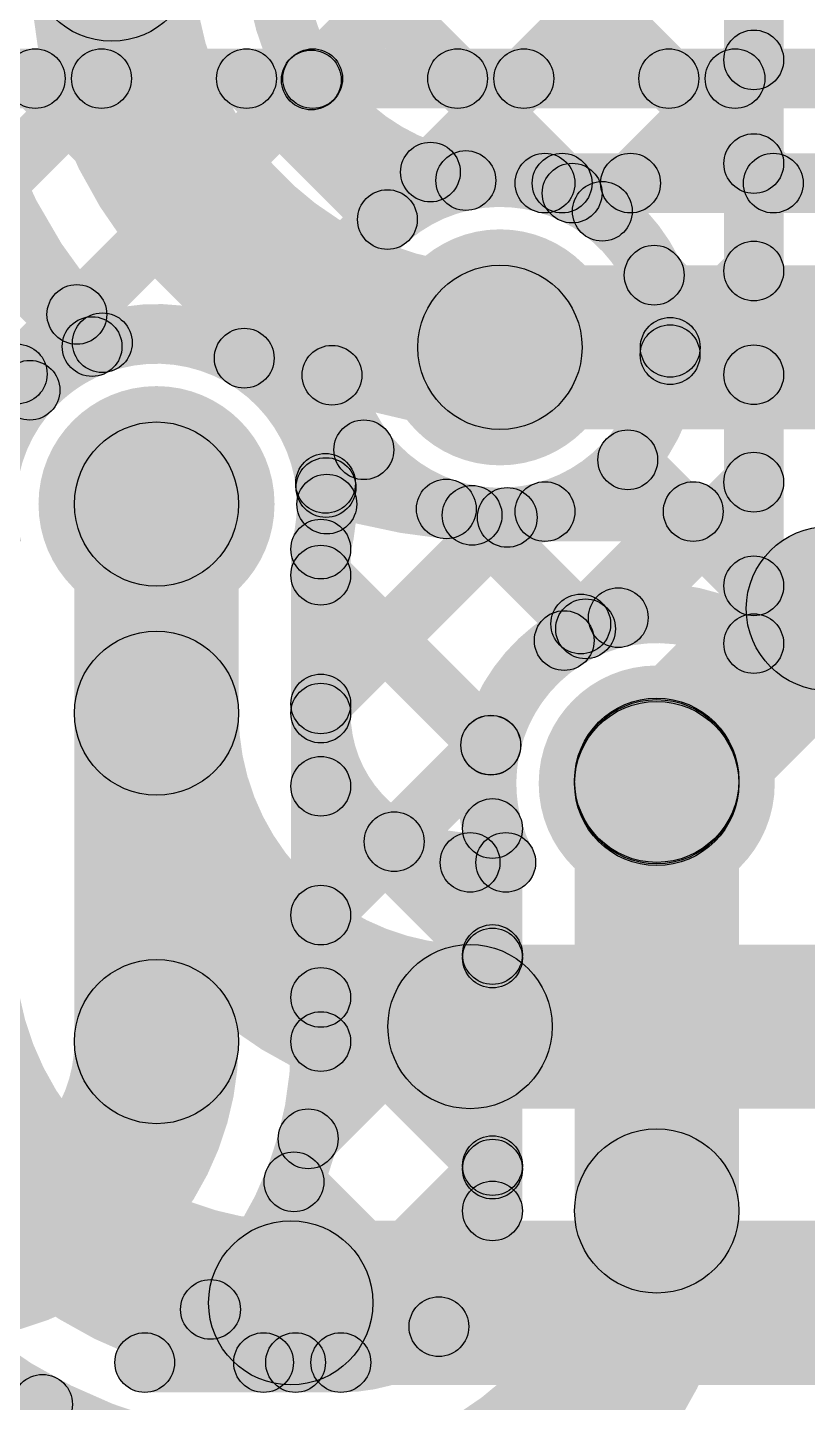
# Model space of a CAD drawing. Header units: millimetres. Extents: x -0.24 to 2.5, y 0 to 2.55.
# Drawn here: x 1.1887 to 1.2932, y 1.4766 to 1.6608 of the extents above; entities that cross this region are included whole.
import ezdxf

# ---------------------------------------------------------------- set-up
doc = ezdxf.new("R2010")
doc.units = ezdxf.units.MM
doc.header["$MEASUREMENT"] = 0
for name, color, linetype in [('BottomLayer', 5, 'Continuous'), ('BottomSolder', 6, 'Continuous'), ('TopLayer', 1, 'Continuous'), ('TopSolder', 216, 'Continuous'), ('ViaHoleLayer', 16, 'Continuous')]:
    doc.layers.add(name, color=color, linetype=linetype)

msp = doc.modelspace()

# ---------------------------------------------------------------- hatches: boundary and pattern name
at = {"layer": 'BottomLayer'}
for points in [[(0.76902, 2.04081), (0.77467, 2.04646), (1.20019, 1.62094), (1.19454, 1.61529)], [(1.29, 1.57831), (1.282, 1.57831), (1.282, 1.766), (1.29, 1.766)], [(1.22957, 1.65099), (1.22391, 1.65665), (1.28317, 1.71591), (1.28883, 1.71025)], [(1.21917, 1.70379), (1.22483, 1.70944), (1.28883, 1.64544), (1.28317, 1.63979)], [(1.24551, 1.63865), (1.23986, 1.64431), (1.28317, 1.68763), (1.28883, 1.68197)], [(1.21917, 1.6755), (1.22483, 1.68116), (1.2645, 1.64149), (1.25885, 1.63583)], [(1.26854, 1.6334), (1.26289, 1.63906), (1.28317, 1.65934), (1.28883, 1.65368)], [(1.26983, 1.62485), (1.27549, 1.6305), (1.28883, 1.61716), (1.28317, 1.6115)], [(1.27762, 1.61419), (1.27196, 1.61985), (1.28317, 1.63106), (1.28883, 1.6254)], [(1.09375, 1.51517), (1.08809, 1.52083), (1.1925, 1.62524), (1.19816, 1.61958)], [(1.26629, 1.6001), (1.27195, 1.60576), (1.28883, 1.58888), (1.28317, 1.58322)], [(1.27067, 1.57896), (1.26502, 1.58462), (1.28317, 1.60277), (1.28883, 1.59712)], [(1.23083, 1.5674), (1.22517, 1.57306), (1.25015, 1.59804), (1.25581, 1.59238)], [(1.24544, 1.59267), (1.2511, 1.59832), (1.2663, 1.58312), (1.26064, 1.57746)], [(1.217, 1.525), (1.195, 1.525), (1.195, 1.597), (1.217, 1.597)], [(1.232, 1.525), (1.224, 1.525), (1.224, 1.59097), (1.232, 1.59097)], [(1.22517, 1.58465), (1.23083, 1.59031), (1.2536, 1.56753), (1.24795, 1.56188)], [(1.23083, 1.53912), (1.22517, 1.54477), (1.24795, 1.56755), (1.25361, 1.56189)], [(1.22517, 1.55637), (1.23083, 1.56202), (1.25383, 1.53902), (1.24817, 1.53337)], [(1.284, 1.50231), (1.262, 1.50231), (1.262, 1.55957), (1.284, 1.55957)], [(1.255, 1.50231), (1.247, 1.50231), (1.247, 1.55354), (1.255, 1.55354)], [(1.22913, 1.50914), (1.22348, 1.51479), (1.24817, 1.53949), (1.25383, 1.53383)], [(1.22517, 1.52808), (1.23083, 1.53374), (1.25383, 1.51074), (1.24817, 1.50508)], [(1.22745, 1.47917), (1.2218, 1.48483), (1.24817, 1.5112), (1.25383, 1.50555)], [(1.22745, 1.47917), (1.2218, 1.48483), (1.24817, 1.5112), (1.25383, 1.50555)], [(1.22159, 1.50338), (1.22724, 1.50904), (1.24664, 1.48964), (1.24099, 1.48398)], [(1.2104, 1.48628), (1.21606, 1.49194), (1.22317, 1.48483), (1.21751, 1.47917)], [(1.20442, 1.478), (1.20442, 1.486), (1.23069, 1.486), (1.23069, 1.478)]]:
    msp.add_hatch(color=5, dxfattribs=at).paths.add_polyline_path(points)
h = msp.add_hatch(color=5, dxfattribs=at)
edge = h.paths.add_edge_path()
edge.add_arc((1.2, 1.67), 0.011, 0, 360)
h = msp.add_hatch(color=5, dxfattribs=at)
edge = h.paths.add_edge_path()
edge.add_arc((1.2, 1.67), 0.011, 0, 360)
h = msp.add_hatch(color=5, dxfattribs=at)
edge = h.paths.add_edge_path()
edge.add_arc((1.286, 1.65651), 0.004, 0, 360)
h = msp.add_hatch(color=5, dxfattribs=at)
edge = h.paths.add_edge_path()
edge.add_arc((1.22674, 1.65382), 0.004, 0, 360)
h = msp.add_hatch(color=5, dxfattribs=at)
edge = h.paths.add_edge_path()
edge.add_arc((1.24269, 1.64148), 0.004, 0, 360)
h = msp.add_hatch(color=5, dxfattribs=at)
edge = h.paths.add_edge_path()
edge.add_arc((1.286, 1.64262), 0.004, 0, 360)
h = msp.add_hatch(color=5, dxfattribs=at)
edge = h.paths.add_edge_path()
edge.add_arc((1.24743, 1.64035), 0.004, 0, 360)
h = msp.add_hatch(color=5, dxfattribs=at)
edge = h.paths.add_edge_path()
edge.add_arc((1.24743, 1.64035), 0.004, 0, 360)
h = msp.add_hatch(color=5, dxfattribs=at)
edge = h.paths.add_edge_path()
edge.add_arc((1.26167, 1.63866), 0.004, 0, 360)
h = msp.add_hatch(color=5, dxfattribs=at)
edge = h.paths.add_edge_path()
edge.add_arc((1.26571, 1.63623), 0.004, 0, 360)
h = msp.add_hatch(color=5, dxfattribs=at)
edge = h.paths.add_edge_path()
edge.add_arc((1.286, 1.62823), 0.004, 0, 360)
h = msp.add_hatch(color=5, dxfattribs=at)
edge = h.paths.add_edge_path()
edge.add_arc((1.27266, 1.62767), 0.004, 0, 360)
h = msp.add_hatch(color=5, dxfattribs=at)
edge = h.paths.add_edge_path()
edge.add_arc((1.252, 1.618), 0.01181, 0, 360)
h = msp.add_hatch(color=5, dxfattribs=at)
edge = h.paths.add_edge_path()
edge.add_arc((1.252, 1.618), 0.011, 0, 360)
h = msp.add_hatch(color=5, dxfattribs=at)
edge = h.paths.add_edge_path()
edge.add_arc((1.19533, 1.62241), 0.004, 0, 360)
h = msp.add_hatch(color=5, dxfattribs=at)
edge = h.paths.add_edge_path()
edge.add_arc((1.19737, 1.61811), 0.004, 0, 360)
h = msp.add_hatch(color=5, dxfattribs=at)
edge = h.paths.add_edge_path()
edge.add_arc((1.19874, 1.61862), 0.004, 0, 360)
h = msp.add_hatch(color=5, dxfattribs=at)
edge = h.paths.add_edge_path()
edge.add_arc((1.19874, 1.61862), 0.004, 0, 360)
h = msp.add_hatch(color=5, dxfattribs=at)
edge = h.paths.add_edge_path()
edge.add_arc((1.27479, 1.61702), 0.004, 0, 360)
h = msp.add_hatch(color=5, dxfattribs=at)
edge = h.paths.add_edge_path()
edge.add_arc((1.27481, 1.618), 0.004, 0, 360)
h = msp.add_hatch(color=5, dxfattribs=at)
edge = h.paths.add_edge_path()
edge.add_arc((1.27481, 1.618), 0.004, 0, 360)
h = msp.add_hatch(color=5, dxfattribs=at)
edge = h.paths.add_edge_path()
edge.add_arc((1.286, 1.61433), 0.004, 0, 360)
h = msp.add_hatch(color=5, dxfattribs=at)
edge = h.paths.add_edge_path()
edge.add_arc((1.206, 1.597), 0.01181, 0, 360)
h = msp.add_hatch(color=5, dxfattribs=at)
edge = h.paths.add_edge_path()
edge.add_arc((1.206, 1.597), 0.011, 0, 360)
h = msp.add_hatch(color=5, dxfattribs=at)
edge = h.paths.add_edge_path()
edge.add_arc((1.26912, 1.60293), 0.004, 0, 360)
h = msp.add_hatch(color=5, dxfattribs=at)
edge = h.paths.add_edge_path()
edge.add_arc((1.22864, 1.59978), 0.004, 0, 360)
h = msp.add_hatch(color=5, dxfattribs=at)
edge = h.paths.add_edge_path()
edge.add_arc((1.286, 1.59994), 0.004, 0, 360)
h = msp.add_hatch(color=5, dxfattribs=at)
edge = h.paths.add_edge_path()
edge.add_arc((1.22881, 1.597), 0.004, 0, 360)
h = msp.add_hatch(color=5, dxfattribs=at)
edge = h.paths.add_edge_path()
edge.add_arc((1.24482, 1.59635), 0.004, 0, 360)
h = msp.add_hatch(color=5, dxfattribs=at)
edge = h.paths.add_edge_path()
edge.add_arc((1.24482, 1.59635), 0.004, 0, 360)
h = msp.add_hatch(color=5, dxfattribs=at)
edge = h.paths.add_edge_path()
edge.add_arc((1.24827, 1.5955), 0.004, 0, 360)
h = msp.add_hatch(color=5, dxfattribs=at)
edge = h.paths.add_edge_path()
edge.add_arc((1.25298, 1.59521), 0.004, 0, 360)
h = msp.add_hatch(color=5, dxfattribs=at)
edge = h.paths.add_edge_path()
edge.add_arc((1.228, 1.59097), 0.004, 0, 360)
h = msp.add_hatch(color=5, dxfattribs=at)
edge = h.paths.add_edge_path()
edge.add_arc((1.228, 1.59097), 0.004, 0, 360)
h = msp.add_hatch(color=5, dxfattribs=at)
edge = h.paths.add_edge_path()
edge.add_arc((1.228, 1.58748), 0.004, 0, 360)
h = msp.add_hatch(color=5, dxfattribs=at)
edge = h.paths.add_edge_path()
edge.add_arc((1.286, 1.58605), 0.004, 0, 360)
h = msp.add_hatch(color=5, dxfattribs=at)
edge = h.paths.add_edge_path()
edge.add_arc((1.26347, 1.58029), 0.004, 0, 360)
h = msp.add_hatch(color=5, dxfattribs=at)
edge = h.paths.add_edge_path()
edge.add_arc((1.26785, 1.58179), 0.004, 0, 360)
h = msp.add_hatch(color=5, dxfattribs=at)
edge = h.paths.add_edge_path()
edge.add_arc((1.286, 1.57831), 0.004, 0, 360)
h = msp.add_hatch(color=5, dxfattribs=at)
edge = h.paths.add_edge_path()
edge.add_arc((1.286, 1.57831), 0.004, 0, 360)
h = msp.add_hatch(color=5, dxfattribs=at)
edge = h.paths.add_edge_path()
edge.add_arc((1.228, 1.57023), 0.004, 0, 360)
h = msp.add_hatch(color=5, dxfattribs=at)
edge = h.paths.add_edge_path()
edge.add_arc((1.273, 1.55957), 0.01181, 0, 360)
h = msp.add_hatch(color=5, dxfattribs=at)
edge = h.paths.add_edge_path()
edge.add_arc((1.273, 1.55957), 0.011, 0, 360)
h = msp.add_hatch(color=5, dxfattribs=at)
edge = h.paths.add_edge_path()
edge.add_arc((1.25077, 1.5647), 0.004, 0, 360)
h = msp.add_hatch(color=5, dxfattribs=at)
edge = h.paths.add_edge_path()
edge.add_arc((1.25078, 1.56472), 0.004, 0, 360)
h = msp.add_hatch(color=5, dxfattribs=at)
edge = h.paths.add_edge_path()
edge.add_arc((1.228, 1.5592), 0.004, 0, 360)
h = msp.add_hatch(color=5, dxfattribs=at)
edge = h.paths.add_edge_path()
edge.add_arc((1.251, 1.55354), 0.004, 0, 360)
h = msp.add_hatch(color=5, dxfattribs=at)
edge = h.paths.add_edge_path()
edge.add_arc((1.251, 1.55354), 0.004, 0, 360)
h = msp.add_hatch(color=5, dxfattribs=at)
edge = h.paths.add_edge_path()
edge.add_arc((1.228, 1.54194), 0.004, 0, 360)
h = msp.add_hatch(color=5, dxfattribs=at)
edge = h.paths.add_edge_path()
edge.add_arc((1.251, 1.53666), 0.004, 0, 360)
h = msp.add_hatch(color=5, dxfattribs=at)
edge = h.paths.add_edge_path()
edge.add_arc((1.251, 1.53619), 0.004, 0, 360)
h = msp.add_hatch(color=5, dxfattribs=at)
edge = h.paths.add_edge_path()
edge.add_arc((1.206, 1.525), 0.011, 0, 360)
h = msp.add_hatch(color=5, dxfattribs=at)
edge = h.paths.add_edge_path()
edge.add_arc((1.206, 1.525), 0.011, 0, 360)
h = msp.add_hatch(color=5, dxfattribs=at)
edge = h.paths.add_edge_path()
edge.add_arc((1.228, 1.53091), 0.004, 0, 360)
h = msp.add_hatch(color=5, dxfattribs=at)
edge = h.paths.add_edge_path()
edge.add_arc((1.228, 1.525), 0.004, 0, 360)
h = msp.add_hatch(color=5, dxfattribs=at)
edge = h.paths.add_edge_path()
edge.add_arc((1.228, 1.525), 0.004, 0, 360)
h = msp.add_hatch(color=5, dxfattribs=at)
edge = h.paths.add_edge_path()
edge.add_arc((1.22631, 1.51197), 0.004, 0, 360)
h = msp.add_hatch(color=5, dxfattribs=at)
edge = h.paths.add_edge_path()
edge.add_arc((1.251, 1.50838), 0.004, 0, 360)
h = msp.add_hatch(color=5, dxfattribs=at)
edge = h.paths.add_edge_path()
edge.add_arc((1.251, 1.50838), 0.004, 0, 360)
h = msp.add_hatch(color=5, dxfattribs=at)
edge = h.paths.add_edge_path()
edge.add_arc((1.273, 1.50231), 0.011, 0, 360)
h = msp.add_hatch(color=5, dxfattribs=at)
edge = h.paths.add_edge_path()
edge.add_arc((1.273, 1.50231), 0.011, 0, 360)
h = msp.add_hatch(color=5, dxfattribs=at)
edge = h.paths.add_edge_path()
edge.add_arc((1.251, 1.50791), 0.004, 0, 360)
h = msp.add_hatch(color=5, dxfattribs=at)
edge = h.paths.add_edge_path()
edge.add_arc((1.22441, 1.50621), 0.004, 0, 360)
h = msp.add_hatch(color=5, dxfattribs=at)
edge = h.paths.add_edge_path()
edge.add_arc((1.251, 1.50231), 0.004, 0, 360)
h = msp.add_hatch(color=5, dxfattribs=at)
edge = h.paths.add_edge_path()
edge.add_arc((1.251, 1.50231), 0.004, 0, 360)
h = msp.add_hatch(color=5, dxfattribs=at)
edge = h.paths.add_edge_path()
edge.add_arc((1.21323, 1.48911), 0.004, 0, 360)
h = msp.add_hatch(color=5, dxfattribs=at)
edge = h.paths.add_edge_path()
edge.add_arc((1.24382, 1.48681), 0.004, 0, 360)
h = msp.add_hatch(color=5, dxfattribs=at)
edge = h.paths.add_edge_path()
edge.add_arc((1.20442, 1.482), 0.004, 0, 360)
h = msp.add_hatch(color=5, dxfattribs=at)
edge = h.paths.add_edge_path()
edge.add_arc((1.20442, 1.482), 0.004, 0, 360)
h = msp.add_hatch(color=5, dxfattribs=at)
edge = h.paths.add_edge_path()
edge.add_arc((1.22034, 1.482), 0.004, 0, 360)
h = msp.add_hatch(color=5, dxfattribs=at)
edge = h.paths.add_edge_path()
edge.add_arc((1.22462, 1.482), 0.004, 0, 360)
h = msp.add_hatch(color=5, dxfattribs=at)
edge = h.paths.add_edge_path()
edge.add_arc((1.22462, 1.482), 0.004, 0, 360)
h = msp.add_hatch(color=5, dxfattribs=at)
edge = h.paths.add_edge_path()
edge.add_arc((1.23069, 1.482), 0.004, 0, 360)
h = msp.add_hatch(color=5, dxfattribs=at)
edge = h.paths.add_edge_path()
edge.add_arc((1.23069, 1.482), 0.004, 0, 360)
at = {"layer": 'BottomSolder'}
h = msp.add_hatch(color=6, dxfattribs=at)
edge = h.paths.add_edge_path()
edge.add_arc((1.252, 1.618), 0.01581, 0, 360)
h = msp.add_hatch(color=6, dxfattribs=at)
edge = h.paths.add_edge_path()
edge.add_arc((1.206, 1.597), 0.01581, 0, 360)
h = msp.add_hatch(color=6, dxfattribs=at)
edge = h.paths.add_edge_path()
edge.add_arc((1.273, 1.55957), 0.01581, 0, 360)
at = {"layer": 'TopLayer'}
for points in [[(1.11623, 1.65), (1.11623, 1.658), (1.446, 1.658), (1.446, 1.65)], [(1.15865, 1.65117), (1.16431, 1.65683), (1.20019, 1.62094), (1.19454, 1.61529)], [(1.17419, 1.6239), (1.16853, 1.62956), (1.19581, 1.65683), (1.20146, 1.65117)], [(1.19018, 1.6116), (1.18452, 1.61726), (1.22409, 1.65683), (1.22975, 1.65117)], [(1.18694, 1.65117), (1.19259, 1.65683), (1.23232, 1.6171), (1.22667, 1.61144)], [(1.22058, 1.61372), (1.21492, 1.61938), (1.25237, 1.65683), (1.25803, 1.65117)], [(1.21522, 1.65117), (1.22088, 1.65683), (1.23976, 1.63795), (1.2341, 1.63229)], [(1.2435, 1.65117), (1.24916, 1.65683), (1.26316, 1.64283), (1.2575, 1.63717)], [(1.27232, 1.63717), (1.26666, 1.64283), (1.28066, 1.65683), (1.28632, 1.65117)], [(1.27179, 1.65117), (1.27744, 1.65683), (1.29144, 1.64283), (1.28579, 1.63717)], [(1.25803, 1.636), (1.25803, 1.644), (1.52763, 1.644), (1.52763, 1.636)], [(1.252, 1.607), (1.252, 1.629), (1.57271, 1.629), (1.57271, 1.607)], [(1.23153, 1.59639), (1.22587, 1.60204), (1.23094, 1.60711), (1.2366, 1.60146)], [(1.25803, 1.592), (1.25803, 1.6), (1.27789, 1.6), (1.27789, 1.592)], [(1.23083, 1.5674), (1.22517, 1.57306), (1.25015, 1.59804), (1.25581, 1.59238)], [(1.24544, 1.59267), (1.2511, 1.59832), (1.26565, 1.58377), (1.26, 1.57811)], [(1.26343, 1.57589), (1.25778, 1.58155), (1.27506, 1.59883), (1.28072, 1.59317)], [(1.217, 1.569), (1.195, 1.569), (1.195, 1.597), (1.217, 1.597)], [(1.232, 1.569), (1.224, 1.569), (1.224, 1.59097), (1.232, 1.59097)], [(1.22517, 1.58465), (1.23083, 1.59031), (1.2536, 1.56753), (1.24795, 1.56188)], [(1.28078, 1.55222), (1.26522, 1.56778), (1.28822, 1.59078), (1.30378, 1.57522)], [(1.24066, 1.54895), (1.235, 1.55461), (1.24795, 1.56755), (1.25361, 1.56189)], [(1.284, 1.55981), (1.262, 1.55981), (1.262, 1.56), (1.284, 1.56)], [(1.248, 1.545), (1.248, 1.553), (1.25278, 1.553), (1.25278, 1.545)], [(1.248, 1.516), (1.248, 1.538), (1.46, 1.538), (1.46, 1.516)], [(1.22398, 1.479), (1.22398, 1.501), (1.51293, 1.501), (1.51293, 1.479)], [(1.04383, 1.32383), (1.03817, 1.32949), (1.18791, 1.47923), (1.19357, 1.47357)]]:
    msp.add_hatch(color=1, dxfattribs=at).paths.add_polyline_path(points)
h = msp.add_hatch(color=1, dxfattribs=at)
edge = h.paths.add_edge_path()
edge.add_arc((1.18976, 1.654), 0.004, 0, 360)
h = msp.add_hatch(color=1, dxfattribs=at)
edge = h.paths.add_edge_path()
edge.add_arc((1.19863, 1.654), 0.004, 0, 360)
h = msp.add_hatch(color=1, dxfattribs=at)
edge = h.paths.add_edge_path()
edge.add_arc((1.21805, 1.654), 0.004, 0, 360)
h = msp.add_hatch(color=1, dxfattribs=at)
edge = h.paths.add_edge_path()
edge.add_arc((1.22692, 1.654), 0.004, 0, 360)
h = msp.add_hatch(color=1, dxfattribs=at)
edge = h.paths.add_edge_path()
edge.add_arc((1.24633, 1.654), 0.004, 0, 360)
h = msp.add_hatch(color=1, dxfattribs=at)
edge = h.paths.add_edge_path()
edge.add_arc((1.2552, 1.654), 0.004, 0, 360)
h = msp.add_hatch(color=1, dxfattribs=at)
edge = h.paths.add_edge_path()
edge.add_arc((1.27462, 1.654), 0.004, 0, 360)
h = msp.add_hatch(color=1, dxfattribs=at)
edge = h.paths.add_edge_path()
edge.add_arc((1.28349, 1.654), 0.004, 0, 360)
h = msp.add_hatch(color=1, dxfattribs=at)
edge = h.paths.add_edge_path()
edge.add_arc((1.25803, 1.64), 0.004, 0, 360)
h = msp.add_hatch(color=1, dxfattribs=at)
edge = h.paths.add_edge_path()
edge.add_arc((1.25803, 1.64), 0.004, 0, 360)
h = msp.add_hatch(color=1, dxfattribs=at)
edge = h.paths.add_edge_path()
edge.add_arc((1.26033, 1.64), 0.004, 0, 360)
h = msp.add_hatch(color=1, dxfattribs=at)
edge = h.paths.add_edge_path()
edge.add_arc((1.26949, 1.64), 0.004, 0, 360)
h = msp.add_hatch(color=1, dxfattribs=at)
edge = h.paths.add_edge_path()
edge.add_arc((1.28862, 1.64), 0.004, 0, 360)
h = msp.add_hatch(color=1, dxfattribs=at)
edge = h.paths.add_edge_path()
edge.add_arc((1.23693, 1.63512), 0.004, 0, 360)
h = msp.add_hatch(color=1, dxfattribs=at)
edge = h.paths.add_edge_path()
edge.add_arc((1.252, 1.618), 0.01181, 0, 360)
h = msp.add_hatch(color=1, dxfattribs=at)
edge = h.paths.add_edge_path()
edge.add_arc((1.252, 1.618), 0.011, 0, 360)
h = msp.add_hatch(color=1, dxfattribs=at)
edge = h.paths.add_edge_path()
edge.add_arc((1.19737, 1.61811), 0.004, 0, 360)
h = msp.add_hatch(color=1, dxfattribs=at)
edge = h.paths.add_edge_path()
edge.add_arc((1.21775, 1.61655), 0.004, 0, 360)
h = msp.add_hatch(color=1, dxfattribs=at)
edge = h.paths.add_edge_path()
edge.add_arc((1.18735, 1.61443), 0.004, 0, 360)
h = msp.add_hatch(color=1, dxfattribs=at)
edge = h.paths.add_edge_path()
edge.add_arc((1.2295, 1.61427), 0.004, 0, 360)
h = msp.add_hatch(color=1, dxfattribs=at)
edge = h.paths.add_edge_path()
edge.add_arc((1.18905, 1.61226), 0.004, 0, 360)
h = msp.add_hatch(color=1, dxfattribs=at)
edge = h.paths.add_edge_path()
edge.add_arc((1.18905, 1.61226), 0.004, 0, 360)
h = msp.add_hatch(color=1, dxfattribs=at)
edge = h.paths.add_edge_path()
edge.add_arc((1.206, 1.597), 0.01181, 0, 360)
h = msp.add_hatch(color=1, dxfattribs=at)
edge = h.paths.add_edge_path()
edge.add_arc((1.23377, 1.60428), 0.004, 0, 360)
h = msp.add_hatch(color=1, dxfattribs=at)
edge = h.paths.add_edge_path()
edge.add_arc((1.206, 1.597), 0.011, 0, 360)
h = msp.add_hatch(color=1, dxfattribs=at)
edge = h.paths.add_edge_path()
edge.add_arc((1.2287, 1.59922), 0.004, 0, 360)
h = msp.add_hatch(color=1, dxfattribs=at)
edge = h.paths.add_edge_path()
edge.add_arc((1.22881, 1.597), 0.004, 0, 360)
h = msp.add_hatch(color=1, dxfattribs=at)
edge = h.paths.add_edge_path()
edge.add_arc((1.22881, 1.597), 0.004, 0, 360)
h = msp.add_hatch(color=1, dxfattribs=at)
edge = h.paths.add_edge_path()
edge.add_arc((1.24827, 1.5955), 0.004, 0, 360)
h = msp.add_hatch(color=1, dxfattribs=at)
edge = h.paths.add_edge_path()
edge.add_arc((1.25298, 1.59521), 0.004, 0, 360)
h = msp.add_hatch(color=1, dxfattribs=at)
edge = h.paths.add_edge_path()
edge.add_arc((1.25803, 1.596), 0.004, 0, 360)
h = msp.add_hatch(color=1, dxfattribs=at)
edge = h.paths.add_edge_path()
edge.add_arc((1.25803, 1.596), 0.004, 0, 360)
h = msp.add_hatch(color=1, dxfattribs=at)
edge = h.paths.add_edge_path()
edge.add_arc((1.27789, 1.596), 0.004, 0, 360)
h = msp.add_hatch(color=1, dxfattribs=at)
edge = h.paths.add_edge_path()
edge.add_arc((1.27789, 1.596), 0.004, 0, 360)
h = msp.add_hatch(color=1, dxfattribs=at)
edge = h.paths.add_edge_path()
edge.add_arc((1.228, 1.59097), 0.004, 0, 360)
h = msp.add_hatch(color=1, dxfattribs=at)
edge = h.paths.add_edge_path()
edge.add_arc((1.228, 1.59097), 0.004, 0, 360)
h = msp.add_hatch(color=1, dxfattribs=at)
edge = h.paths.add_edge_path()
edge.add_arc((1.296, 1.583), 0.011, 0, 360)
h = msp.add_hatch(color=1, dxfattribs=at)
edge = h.paths.add_edge_path()
edge.add_arc((1.296, 1.583), 0.011, 0, 360)
h = msp.add_hatch(color=1, dxfattribs=at)
edge = h.paths.add_edge_path()
edge.add_arc((1.228, 1.58748), 0.004, 0, 360)
h = msp.add_hatch(color=1, dxfattribs=at)
edge = h.paths.add_edge_path()
edge.add_arc((1.26283, 1.58094), 0.004, 0, 360)
h = msp.add_hatch(color=1, dxfattribs=at)
edge = h.paths.add_edge_path()
edge.add_arc((1.26061, 1.57872), 0.004, 0, 360)
h = msp.add_hatch(color=1, dxfattribs=at)
edge = h.paths.add_edge_path()
edge.add_arc((1.26061, 1.57872), 0.004, 0, 360)
h = msp.add_hatch(color=1, dxfattribs=at)
edge = h.paths.add_edge_path()
edge.add_arc((1.206, 1.569), 0.011, 0, 360)
h = msp.add_hatch(color=1, dxfattribs=at)
edge = h.paths.add_edge_path()
edge.add_arc((1.206, 1.569), 0.011, 0, 360)
h = msp.add_hatch(color=1, dxfattribs=at)
edge = h.paths.add_edge_path()
edge.add_arc((1.228, 1.57023), 0.004, 0, 360)
h = msp.add_hatch(color=1, dxfattribs=at)
edge = h.paths.add_edge_path()
edge.add_arc((1.228, 1.569), 0.004, 0, 360)
h = msp.add_hatch(color=1, dxfattribs=at)
edge = h.paths.add_edge_path()
edge.add_arc((1.228, 1.569), 0.004, 0, 360)
h = msp.add_hatch(color=1, dxfattribs=at)
edge = h.paths.add_edge_path()
edge.add_arc((1.273, 1.55957), 0.01181, 0, 360)
h = msp.add_hatch(color=1, dxfattribs=at)
edge = h.paths.add_edge_path()
edge.add_arc((1.273, 1.56), 0.011, 0, 360)
h = msp.add_hatch(color=1, dxfattribs=at)
edge = h.paths.add_edge_path()
edge.add_arc((1.273, 1.56), 0.011, 0, 360)
h = msp.add_hatch(color=1, dxfattribs=at)
edge = h.paths.add_edge_path()
edge.add_arc((1.273, 1.55981), 0.011, 0, 360)
h = msp.add_hatch(color=1, dxfattribs=at)
edge = h.paths.add_edge_path()
edge.add_arc((1.25077, 1.5647), 0.004, 0, 360)
h = msp.add_hatch(color=1, dxfattribs=at)
edge = h.paths.add_edge_path()
edge.add_arc((1.25078, 1.56472), 0.004, 0, 360)
h = msp.add_hatch(color=1, dxfattribs=at)
edge = h.paths.add_edge_path()
edge.add_arc((1.23783, 1.55178), 0.004, 0, 360)
h = msp.add_hatch(color=1, dxfattribs=at)
edge = h.paths.add_edge_path()
edge.add_arc((1.248, 1.549), 0.004, 0, 360)
h = msp.add_hatch(color=1, dxfattribs=at)
edge = h.paths.add_edge_path()
edge.add_arc((1.248, 1.549), 0.004, 0, 360)
h = msp.add_hatch(color=1, dxfattribs=at)
edge = h.paths.add_edge_path()
edge.add_arc((1.25278, 1.549), 0.004, 0, 360)
h = msp.add_hatch(color=1, dxfattribs=at)
edge = h.paths.add_edge_path()
edge.add_arc((1.25278, 1.549), 0.004, 0, 360)
h = msp.add_hatch(color=1, dxfattribs=at)
edge = h.paths.add_edge_path()
edge.add_arc((1.248, 1.527), 0.011, 0, 360)
h = msp.add_hatch(color=1, dxfattribs=at)
edge = h.paths.add_edge_path()
edge.add_arc((1.248, 1.527), 0.011, 0, 360)
h = msp.add_hatch(color=1, dxfattribs=at)
edge = h.paths.add_edge_path()
edge.add_arc((1.22398, 1.49), 0.011, 0, 360)
h = msp.add_hatch(color=1, dxfattribs=at)
edge = h.paths.add_edge_path()
edge.add_arc((1.22398, 1.49), 0.011, 0, 360)
h = msp.add_hatch(color=1, dxfattribs=at)
edge = h.paths.add_edge_path()
edge.add_arc((1.19074, 1.4764), 0.004, 0, 360)
at = {"layer": 'TopSolder'}
h = msp.add_hatch(color=216, dxfattribs=at)
edge = h.paths.add_edge_path()
edge.add_arc((1.252, 1.618), 0.01581, 0, 360)
h = msp.add_hatch(color=216, dxfattribs=at)
edge = h.paths.add_edge_path()
edge.add_arc((1.206, 1.597), 0.01581, 0, 360)
h = msp.add_hatch(color=216, dxfattribs=at)
edge = h.paths.add_edge_path()
edge.add_arc((1.273, 1.55957), 0.01581, 0, 360)
at = {"layer": 'ViaHoleLayer'}
h = msp.add_hatch(color=16, dxfattribs=at)
edge = h.paths.add_edge_path()
edge.add_arc((1.252, 1.618), 0.00787, 0, 360)
h = msp.add_hatch(color=16, dxfattribs=at)
edge = h.paths.add_edge_path()
edge.add_arc((1.206, 1.597), 0.00787, 0, 360)
h = msp.add_hatch(color=16, dxfattribs=at)
edge = h.paths.add_edge_path()
edge.add_arc((1.273, 1.55957), 0.00787, 0, 360)

# ---------------------------------------------------------------- linework, layer by layer
at = {"layer": 'BottomLayer'}
for points, const_width in [([(1.252, 1.618, -0.414214), (1.2, 1.67)], 0.022), ([(1.19874, 1.61862, -0.194236), (1.178, 1.67)], 0.008), ([(1.24743, 1.64035, -0.370142), (1.222, 1.67)], 0.008), ([(1.24743, 1.64035, -0.474544), (1.27481, 1.618)], 0.008), ([(1.184, 1.59097, -0.397778), (1.19874, 1.61862)], 0.008), ([(1.27481, 1.618, -0.511474), (1.24482, 1.59635)], 0.008), ([(1.24482, 1.59635, -0.056044), (1.22864, 1.59978)], 0.008), ([(1.22881, 1.597, -0.066963), (1.228, 1.59097)], 0.008), ([(1.251, 1.55354, -0.700645), (1.286, 1.57831)], 0.008), ([(1.206, 1.525, -0.414214), (1.177, 1.496)], 0.022), ([(1.228, 1.525, -0.256165), (1.20442, 1.482)], 0.008), ([(1.273, 1.50231, -0.414214), (1.23069, 1.46)], 0.022), ([(1.251, 1.50231, -0.414214), (1.23069, 1.482)], 0.008)]:
    msp.add_lwpolyline(points, format="xyb", dxfattribs=dict(at, const_width=const_width))
for centre, radius in [((1.2, 1.67), 0.011), ((1.2, 1.67), 0.011), ((1.286, 1.65651), 0.004), ((1.22674, 1.65382), 0.004), ((1.24269, 1.64148), 0.004), ((1.286, 1.64262), 0.004), ((1.24743, 1.64035), 0.004), ((1.24743, 1.64035), 0.004), ((1.26167, 1.63866), 0.004), ((1.26571, 1.63623), 0.004), ((1.286, 1.62823), 0.004), ((1.27266, 1.62767), 0.004), ((1.252, 1.618), 0.011), ((1.19533, 1.62241), 0.004), ((1.19737, 1.61811), 0.004), ((1.19874, 1.61862), 0.004), ((1.19874, 1.61862), 0.004), ((1.27479, 1.61702), 0.004), ((1.27481, 1.618), 0.004), ((1.27481, 1.618), 0.004), ((1.286, 1.61433), 0.004), ((1.206, 1.597), 0.011), ((1.26912, 1.60293), 0.004), ((1.22864, 1.59978), 0.004), ((1.286, 1.59994), 0.004), ((1.22881, 1.597), 0.004), ((1.24482, 1.59635), 0.004), ((1.24482, 1.59635), 0.004), ((1.24827, 1.5955), 0.004), ((1.25298, 1.59521), 0.004), ((1.228, 1.59097), 0.004), ((1.228, 1.59097), 0.004), ((1.228, 1.58748), 0.004), ((1.286, 1.58605), 0.004), ((1.26347, 1.58029), 0.004), ((1.26785, 1.58179), 0.004), ((1.286, 1.57831), 0.004), ((1.286, 1.57831), 0.004), ((1.228, 1.57023), 0.004), ((1.273, 1.55957), 0.011), ((1.25077, 1.5647), 0.004), ((1.25078, 1.56472), 0.004), ((1.228, 1.5592), 0.004), ((1.251, 1.55354), 0.004), ((1.251, 1.55354), 0.004), ((1.228, 1.54194), 0.004), ((1.251, 1.53666), 0.004), ((1.251, 1.53619), 0.004), ((1.206, 1.525), 0.011), ((1.206, 1.525), 0.011), ((1.228, 1.53091), 0.004), ((1.228, 1.525), 0.004), ((1.228, 1.525), 0.004), ((1.22631, 1.51197), 0.004), ((1.251, 1.50838), 0.004), ((1.251, 1.50838), 0.004), ((1.273, 1.50231), 0.011), ((1.273, 1.50231), 0.011), ((1.251, 1.50791), 0.004), ((1.22441, 1.50621), 0.004), ((1.251, 1.50231), 0.004), ((1.251, 1.50231), 0.004), ((1.21323, 1.48911), 0.004), ((1.24382, 1.48681), 0.004), ((1.20442, 1.482), 0.004), ((1.20442, 1.482), 0.004), ((1.22034, 1.482), 0.004), ((1.22462, 1.482), 0.004), ((1.22462, 1.482), 0.004), ((1.23069, 1.482), 0.004), ((1.23069, 1.482), 0.004)]:
    msp.add_circle(centre, radius, dxfattribs=at)
at = {"layer": 'TopLayer'}
for points, const_width in [([(1.25803, 1.596, -1.310882), (1.25803, 1.64)], 0.008), ([(1.152, 1.631, -0.238466), (1.18905, 1.61226)], 0.008), ([(1.18905, 1.61226, -0.687256), (1.22881, 1.597)], 0.008), ([(1.22881, 1.597, -0.066963), (1.228, 1.59097)], 0.008), ([(1.25278, 1.549, -0.387303), (1.26061, 1.57872)], 0.008), ([(1.248, 1.527, -0.414214), (1.206, 1.569)], 0.022), ([(1.248, 1.549, -0.414214), (1.228, 1.569)], 0.008), ([(1.22398, 1.49, -0.414214), (1.176, 1.53798)], 0.022), ([(1.22398, 1.468, -0.414214), (1.154, 1.53798)], 0.008)]:
    msp.add_lwpolyline(points, format="xyb", dxfattribs=dict(at, const_width=const_width))
for centre, radius in [((1.18976, 1.654), 0.004), ((1.19863, 1.654), 0.004), ((1.21805, 1.654), 0.004), ((1.22692, 1.654), 0.004), ((1.24633, 1.654), 0.004), ((1.2552, 1.654), 0.004), ((1.27462, 1.654), 0.004), ((1.28349, 1.654), 0.004), ((1.25803, 1.64), 0.004), ((1.25803, 1.64), 0.004), ((1.26033, 1.64), 0.004), ((1.26949, 1.64), 0.004), ((1.28862, 1.64), 0.004), ((1.23693, 1.63512), 0.004), ((1.252, 1.618), 0.011), ((1.19737, 1.61811), 0.004), ((1.21775, 1.61655), 0.004), ((1.18735, 1.61443), 0.004), ((1.2295, 1.61427), 0.004), ((1.18905, 1.61226), 0.004), ((1.18905, 1.61226), 0.004), ((1.23377, 1.60428), 0.004), ((1.206, 1.597), 0.011), ((1.2287, 1.59922), 0.004), ((1.22881, 1.597), 0.004), ((1.22881, 1.597), 0.004), ((1.24827, 1.5955), 0.004), ((1.25298, 1.59521), 0.004), ((1.25803, 1.596), 0.004), ((1.25803, 1.596), 0.004), ((1.27789, 1.596), 0.004), ((1.27789, 1.596), 0.004), ((1.228, 1.59097), 0.004), ((1.228, 1.59097), 0.004), ((1.296, 1.583), 0.011), ((1.296, 1.583), 0.011), ((1.228, 1.58748), 0.004), ((1.26283, 1.58094), 0.004), ((1.26061, 1.57872), 0.004), ((1.26061, 1.57872), 0.004), ((1.206, 1.569), 0.011), ((1.206, 1.569), 0.011), ((1.228, 1.57023), 0.004), ((1.228, 1.569), 0.004), ((1.228, 1.569), 0.004), ((1.273, 1.56), 0.011), ((1.273, 1.56), 0.011), ((1.273, 1.55981), 0.011), ((1.25077, 1.5647), 0.004), ((1.25078, 1.56472), 0.004), ((1.23783, 1.55178), 0.004), ((1.248, 1.549), 0.004), ((1.248, 1.549), 0.004), ((1.25278, 1.549), 0.004), ((1.25278, 1.549), 0.004), ((1.248, 1.527), 0.011), ((1.248, 1.527), 0.011), ((1.22398, 1.49), 0.011), ((1.22398, 1.49), 0.011), ((1.19074, 1.4764), 0.004)]:
    msp.add_circle(centre, radius, dxfattribs=at)

doc.saveas('drawing.dxf')
